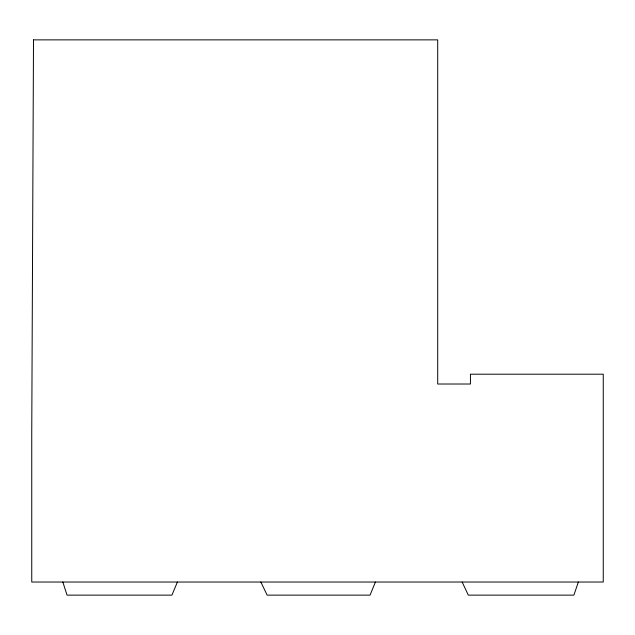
<?xml version="1.0" encoding="UTF-8"?>
<svg xmlns="http://www.w3.org/2000/svg" width="635" height="635" viewBox="0 0 635 635"><rect width="100%" height="100%" fill="white"/><g stroke="black" fill="none" stroke-linecap="round" stroke-linejoin="round"><path stroke-width="0.95" d="M578.35 582.033L573.881 595.13L468.305 595.13L462.161 582.033M375.42 582.033L370.054 595.13L267.121 595.13L260.866 582.033M177.403 582.033L171.926 595.13L67.04 595.13L62.841 582.033M33.504 39.87L31.75 433.11L31.75 582.033L603.25 582.033L603.25 374.198L470.44 374.198L470.44 384.016L437.706 384.016L437.706 39.87L33.504 39.87"/></g></svg>
